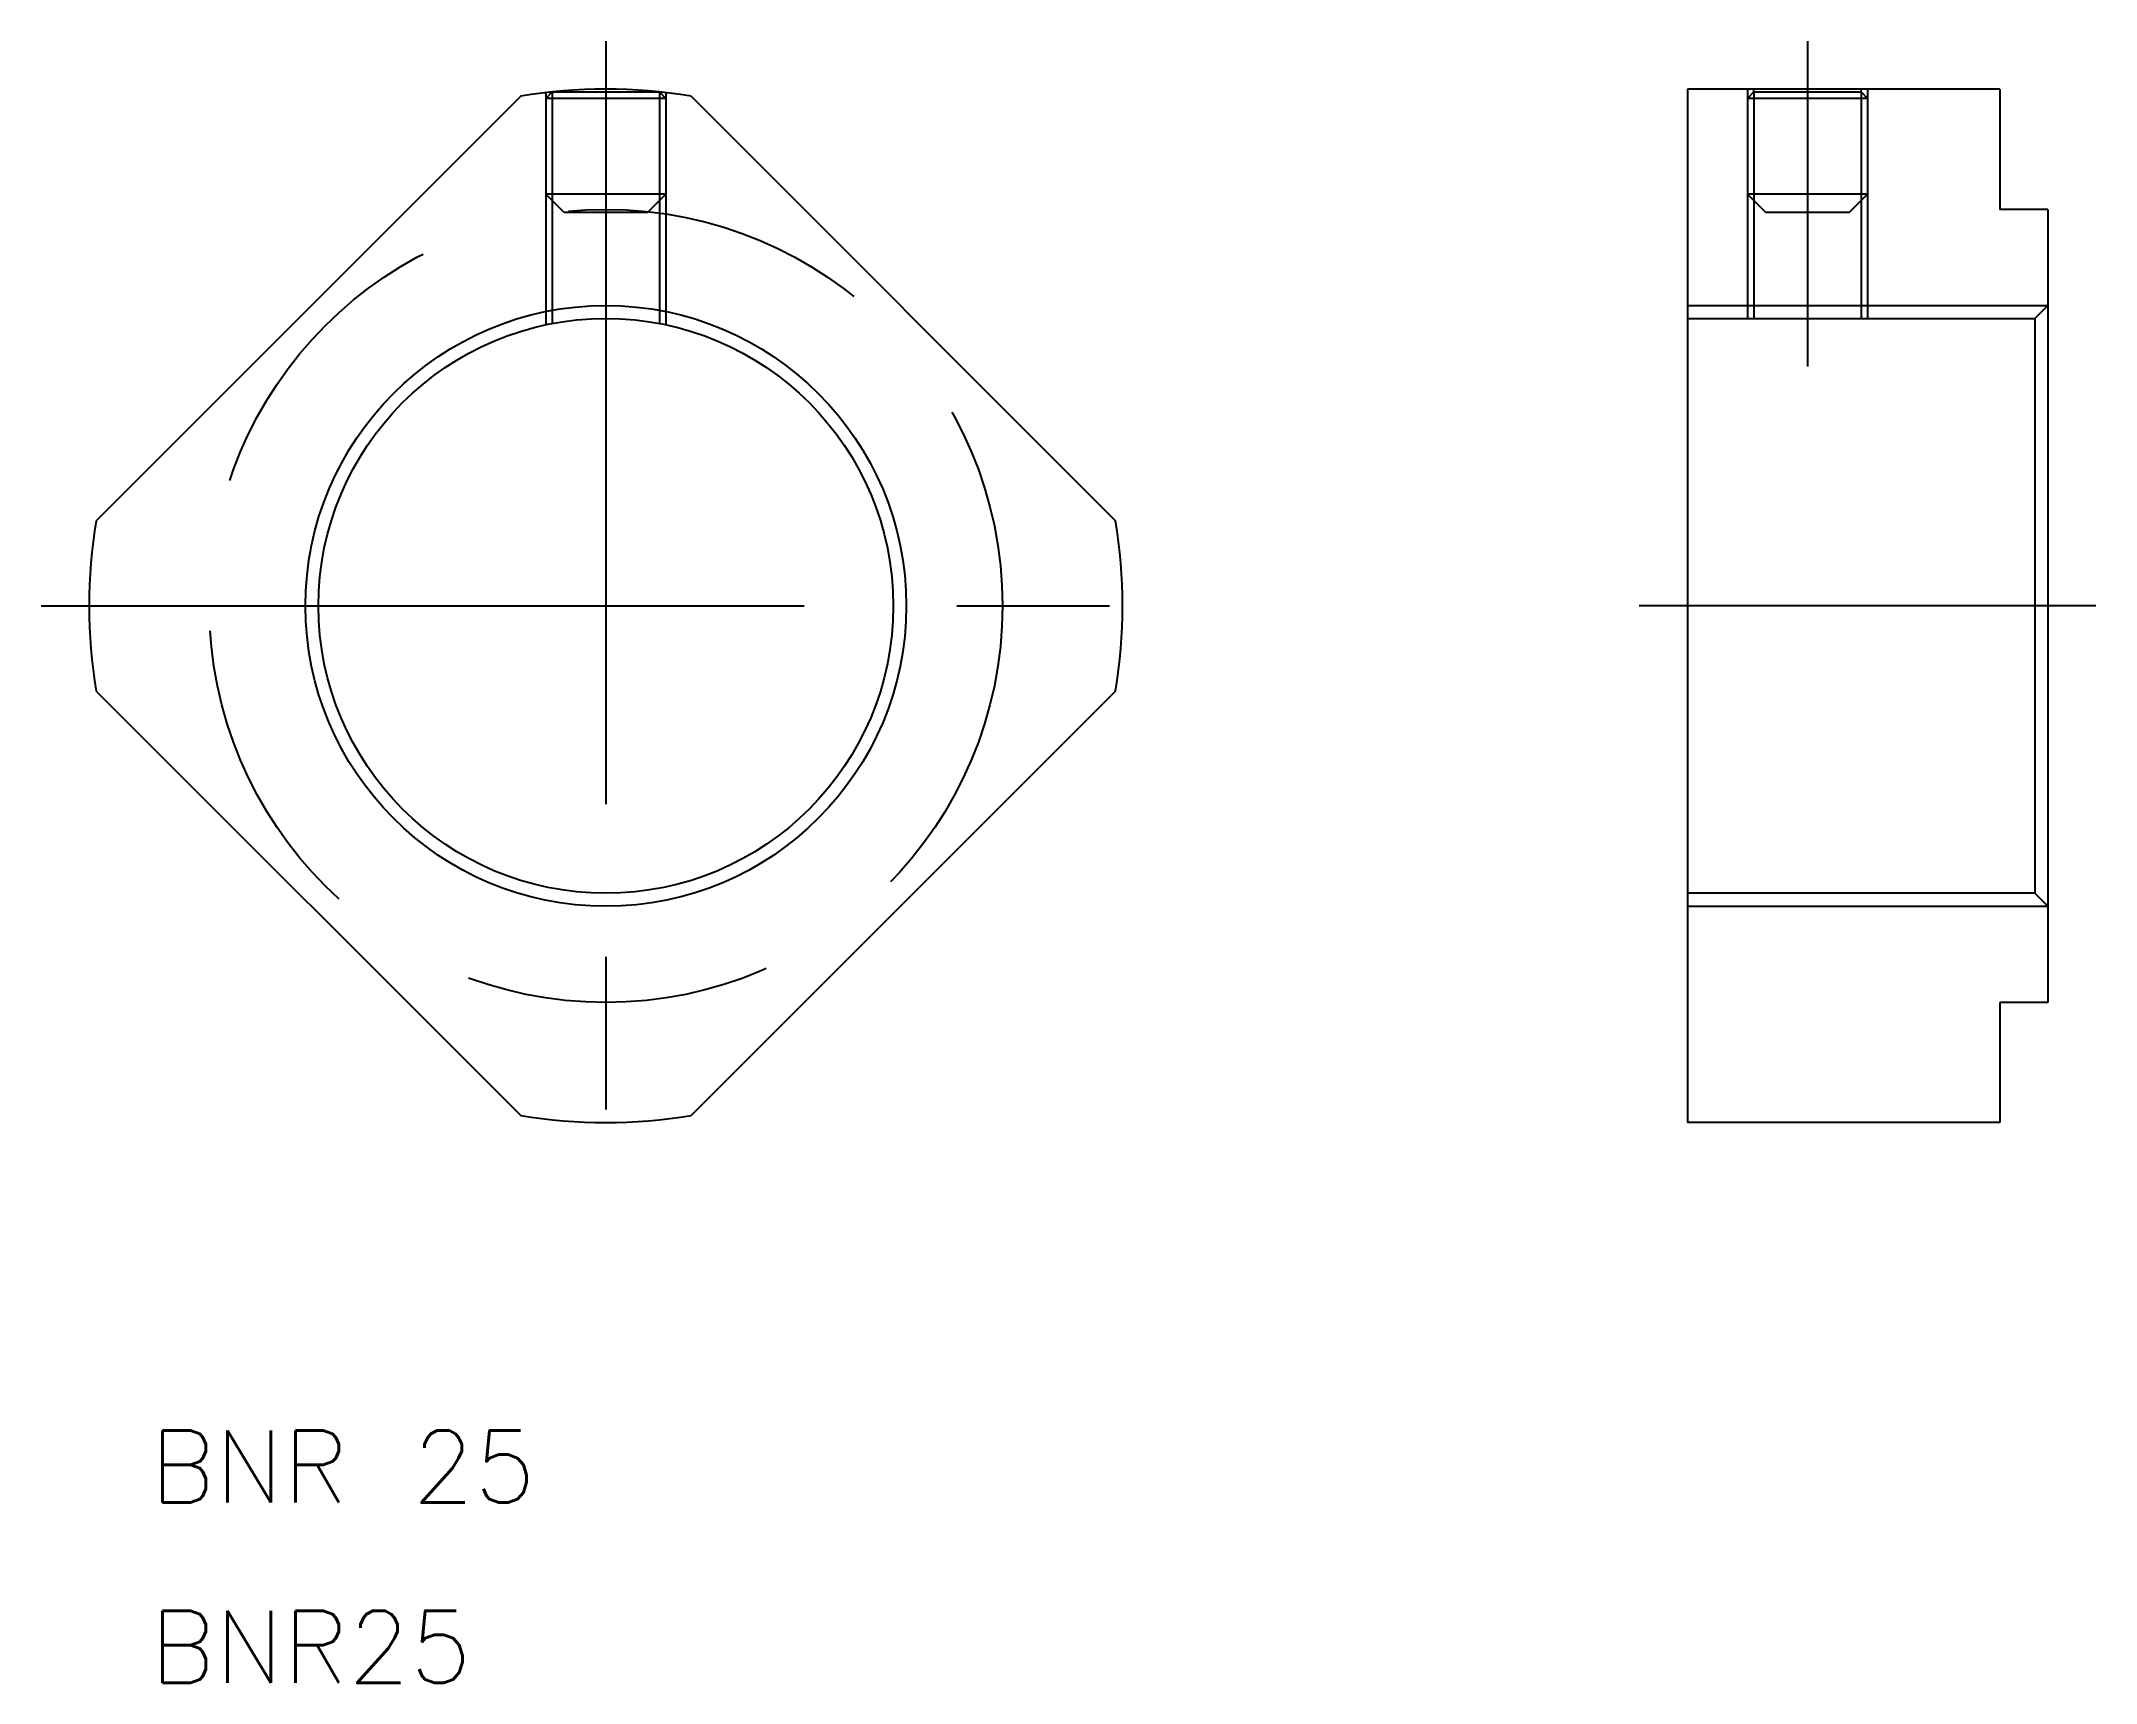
# Model space of a CAD drawing. Extents: x -23.5 to 62, y -44.8 to 23.5.
import ezdxf

# ---------------------------------------------------------------- set-up
doc = ezdxf.new("R2010")
doc.units = 0
doc.linetypes.add('CENTER', pattern=[50.8, 31.75, -6.35, 6.35, -6.35])
doc.linetypes.add('DASHED', pattern=[19.05, 12.7, -6.35])
doc.layers.get('0').update_dxf_attribs({"linetype": 'CONTINUOUS'})
doc.layers.add('CENTER', color=1, linetype='CONTINUOUS')
doc.styles.get("Standard").update_dxf_attribs({"font": 'txt.shx', "height": 3, "bigfont": 'bigfont.shx'})

msp = doc.modelspace()

# ---------------------------------------------------------------- linework, layer by layer
at = {"color": 3, "linetype": 'DASHED'}
for p, q in [((-2.23, 21.384), (-2.5, 21.114)), ((-2.23, 21.384), (-2.23, 16.864)), ((-2.23, 21.384), (2.229, 21.384)), ((2.229, 21.384), (2.229, 16.864)), ((2.229, 21.384), (2.5, 21.114)), ((-2.5, 21.354), (-2.5, 21.114)), ((2.5, 21.114), (-2.5, 21.114)), ((-2.5, 21.114), (-2.5, 17.134)), ((2.5, 21.354), (2.5, 21.114)), ((2.5, 21.114), (2.5, 17.134)), ((52.5, 21.114), (47.5, 21.114)), ((2.5, 17.134), (-2.5, 17.134)), ((-1.75, 16.384), (-2.5, 17.134)), ((-2.5, 17.134), (-2.5, 11.694)), ((1.75, 16.384), (2.5, 17.134)), ((2.5, 17.134), (2.5, 11.694)), ((52.5, 17.134), (47.5, 17.134)), ((-2.23, 16.864), (-2.23, 11.749)), ((-1.75, 16.384), (1.75, 16.384)), ((2.229, 16.864), (2.229, 11.749))]:
    msp.add_line(p, q, dxfattribs=at)
at = {"color": 7, "linetype": 'CONTINUOUS'}
for p, q in [((58, 21.5), (45, 21.5)), ((45, 21.5), (45, -21.5)), ((47.77, 21.384), (47.5, 21.114)), ((47.77, 21.384), (47.77, 21.5)), ((47.77, 21.384), (52.229, 21.384)), ((52.229, 21.384), (52.229, 21.5)), ((52.229, 21.384), (52.5, 21.114)), ((58, 21.5), (58, 16.5)), ((-3.543, 21.206), (-21.206, 3.543)), ((3.543, 21.206), (21.206, 3.543)), ((47.5, 21.114), (47.5, 17.134)), ((52.5, 21.114), (52.5, 17.134)), ((48.25, 16.384), (47.5, 17.134)), ((51.75, 16.384), (52.5, 17.134)), ((47.77, 16.864), (47.77, 11.958)), ((48.25, 16.384), (51.75, 16.384)), ((52.229, 16.864), (52.229, 11.958)), ((60, 16.5), (58, 16.5)), ((60, 16.5), (60, -16.5)), ((60, 12.5), (59.459, 11.958)), ((45, 11.958), (59.459, 11.958)), ((59.459, 11.958), (59.459, -11.959)), ((-21.206, -3.543), (-3.543, -21.206)), ((21.206, -3.543), (3.543, -21.206)), ((59.459, -11.959), (45, -11.959)), ((60, -12.5), (59.459, -11.959)), ((60, -16.5), (58, -16.5)), ((58, -16.5), (58, -21.5)), ((58, -21.5), (45, -21.5))]:
    msp.add_line(p, q, dxfattribs=at)
at = {"color": 3, "linetype": 'CONTINUOUS'}
for p, q in [((47.5, 21.5), (47.5, 21.114)), ((47.77, 21.384), (47.77, 16.864)), ((52.229, 21.384), (52.229, 16.864)), ((52.5, 21.5), (52.5, 21.114)), ((47.5, 17.134), (47.5, 11.958)), ((52.5, 17.134), (52.5, 11.958)), ((45, 12.5), (60, 12.5)), ((45, -12.5), (60, -12.5))]:
    msp.add_line(p, q, dxfattribs=at)
at = {"color": 3, "linetype": 'DASHED'}
msp.add_circle((0, 0), 16.5, dxfattribs=at)
at = {"color": 3, "linetype": 'CONTINUOUS'}
msp.add_circle((0, 0), 12.5, dxfattribs=at)
at = {"color": 7, "linetype": 'CONTINUOUS'}
msp.add_circle((0, 0), 11.959, dxfattribs=at)
for start, end in [(80.51598, 99.48402), (170.51598, 189.48402), (350.51598, 9.48402), (260.51598, 279.48402)]:
    msp.add_arc((0, 0), 21.5, start, end, dxfattribs=at)
at = {"layer": 'CENTER', "color": 1, "linetype": 'CENTER'}
for p, q in [((0, 23.5), (0, -23.5)), ((50, 23.5), (50, 9.958)), ((-23.5, 0), (23.5, 0)), ((62, 0), (43, 0))]:
    msp.add_line(p, q, dxfattribs=at)

# ---------------------------------------------------------------- texts
for s, p in [('BNR 25', (-18.957, -37.313)), ('BNR25', (-18.957, -44.813))]:
    msp.add_text(s, height=3).set_placement(p)

doc.saveas('drawing.dxf')
